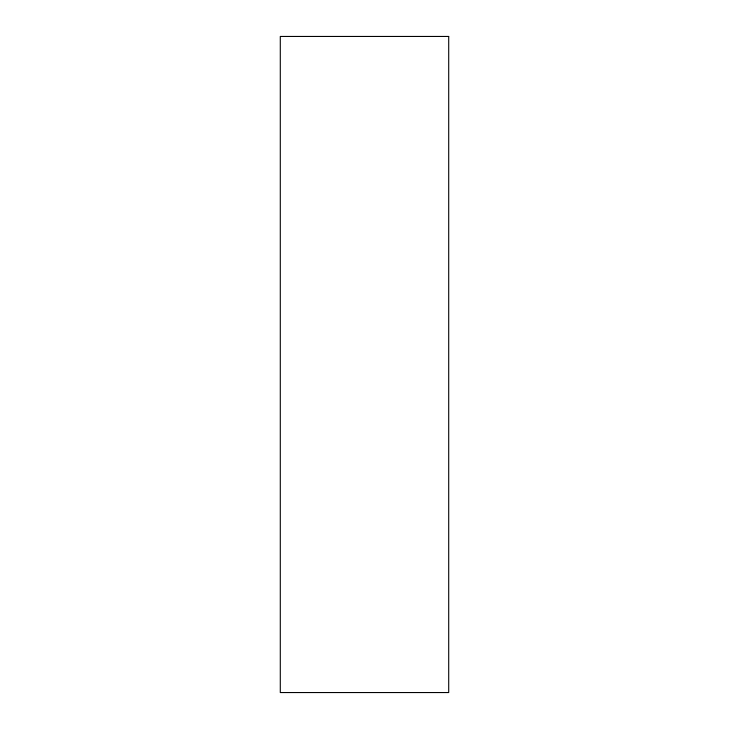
<?xml version="1.0" encoding="UTF-8"?>
<svg xmlns="http://www.w3.org/2000/svg" width="729" height="729" viewBox="0 0 729 729"><rect width="100%" height="100%" fill="white"/><g stroke="black" fill="none" stroke-linecap="round" stroke-linejoin="round"><path stroke-width="1.09" d="M448.709 36.45L280.291 36.45L280.291 692.55L448.709 692.55L448.709 36.45"/></g></svg>
